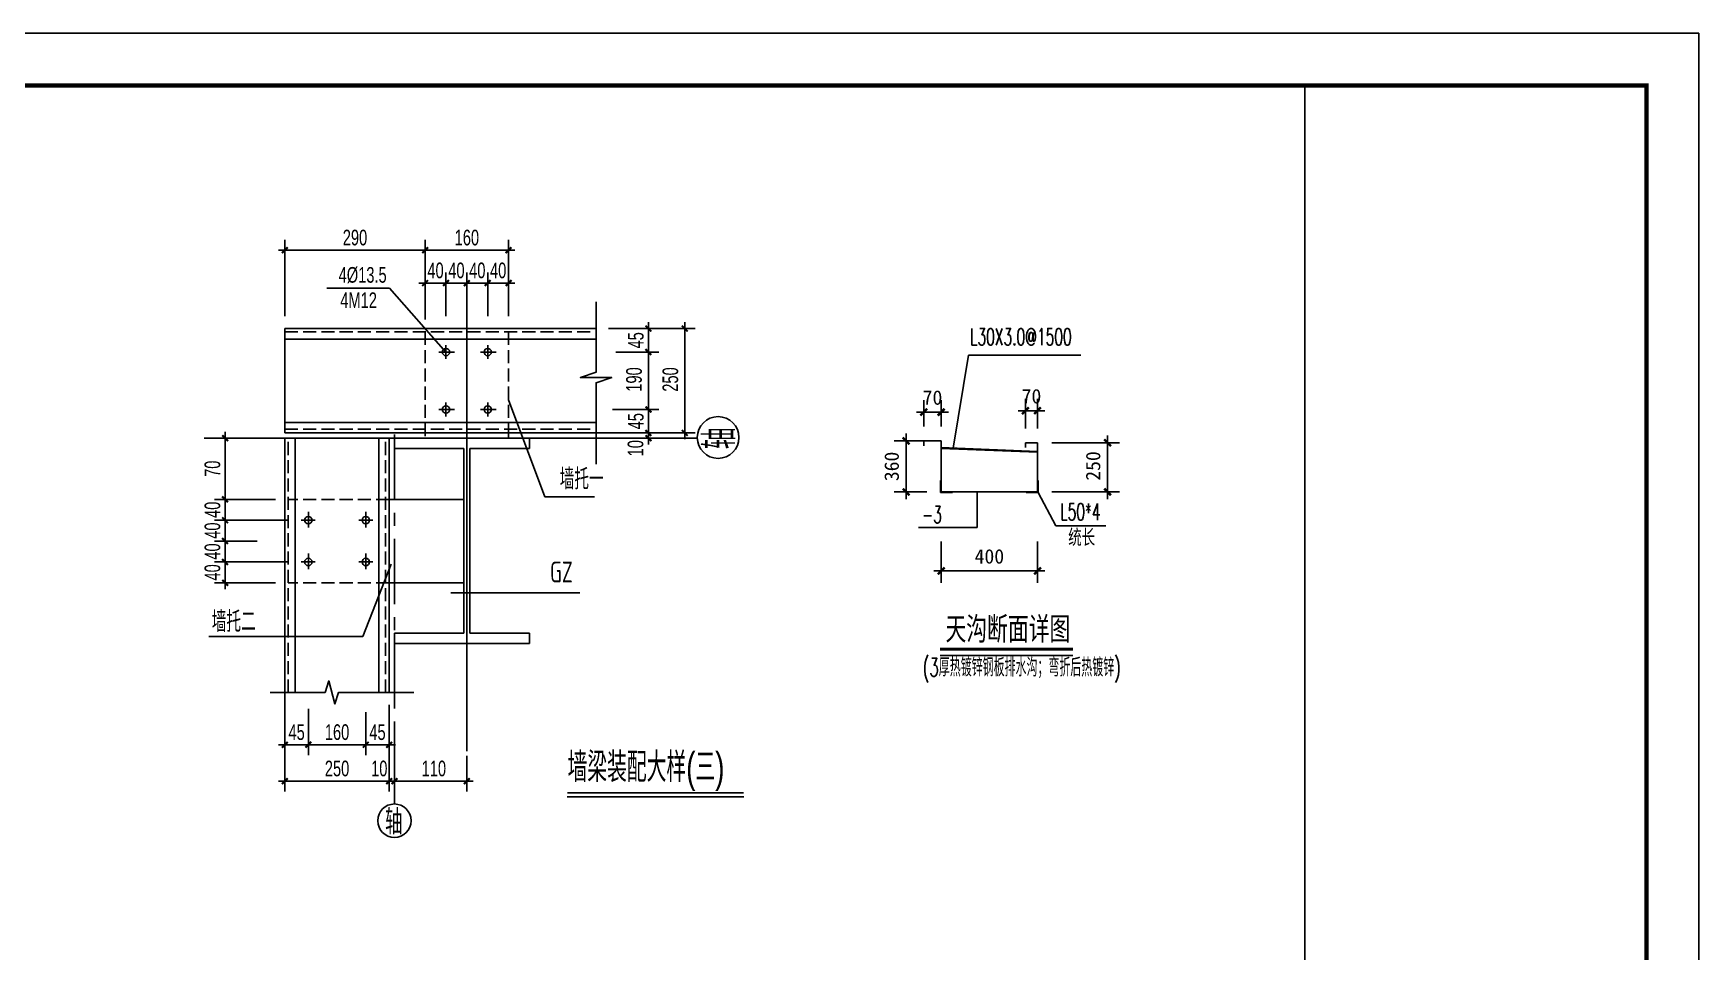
# Model space of a CAD drawing. Extents: x -544850 to 241437, y -10347 to 32059.
# Drawn here: x 209523 to 241437, y 14054 to 31653 of the extents above; entities that cross this region are included whole.
import ezdxf
from ezdxf.enums import TextEntityAlignment as Align

# ---------------------------------------------------------------- set-up
doc = ezdxf.new("R2010")
doc.units = 0
doc.header["$LTSCALE"] = 1000
doc.linetypes.add('CENTER', pattern=[2, 1.25, -0.25, 0.25, -0.25])
doc.linetypes.add('DASH', pattern=[0.35, 0.25, -0.1])
doc.layers.get('0').update_dxf_attribs({"linetype": 'CONTINUOUS'})
doc.layers.get('Defpoints').update_dxf_attribs({"linetype": 'CONTINUOUS'})
for name, color, linetype in [('ADIM', 3, 'CONTINUOUS'), ('AXIS', 253, 'CENTER'), ('DIM', 3, 'CONTINUOUS'), ('PUB_TEXT', 7, 'CONTINUOUS'), ('TEXT', 7, 'CONTINUOUS'), ('THICK', 6, 'CONTINUOUS'), ('THIN', 7, 'CONTINUOUS'), ('图框(锁住)', 7, 'CONTINUOUS'), ('梁__虚线', 4, 'DASH'), ('锚栓', 60, 'CONTINUOUS')]:
    doc.layers.add(name, color=color, linetype=linetype)
doc.styles.add('_HZTXT', font='txt.shx', dxfattribs={"width": 0.8, "bigfont": 'HZTXT.shx'})
doc.styles.add('_TXT', font='SIMPLEX.shx', dxfattribs={"width": 0.6})
doc.styles.add('STYLE1', font='txt.shx', dxfattribs={"width": 0.8, "bigfont": 'hztxt.shx'})
doc.styles.add('TSSD_NORM', font='tssdeng.shx', dxfattribs={"bigfont": 'hztxt.shx'})
doc.styles.add('TSSD_Rein', font='天和字符.shx', dxfattribs={"width": 0.7, "bigfont": '天和汉字.shx'})
doc.dimstyles.new('AXIS200', dxfattribs={"dimscale": 2, "dimtxt": 300, "dimasz": 1, "dimexe": 250, "dimexo": 300, "dimgap": 150, "dimtad": 1, "dimdec": 0, "dimzin": 0, "dimdsep": 46, "dimtxsty": 'Standard', "dimblk": '_DIMX', "dimcen": 0.09, "dimclrt": 7, "dimadec": 1, "dimazin": 0, "dimtfac": 1, "dimtdec": 0, "dimtix": 1, "dimtmove": 2, "dimatfit": 3, "dimldrblk": '_DIMX', "dimfxl": 0, "dimtolj": 1, "dimtzin": 0, "dimarcsym": 0})

# ---------------------------------------------------------------- blocks, each defined once
blk = doc.blocks.new('_DIMX')
blk.add_line((-150, 0), (150, 0))
at = {"const_width": 50}
blk.add_lwpolyline([(-70, -70), (70, 70)], dxfattribs=at)
blk = doc.blocks.new('FDTERTER')
at = {"layer": '图框(锁住)', "color": 3, "linetype": 'Continuous'}
for p, q in [((59385, 41988), (-15, 41988)), ((59385, -12), (59385, 41988))]:
    blk.add_line(p, q, dxfattribs=at)
at = {"layer": '图框(锁住)', "linetype": 'Continuous'}
blk.add_line((51836, 40988), (51836, 988), dxfattribs=at)
at = {"layer": '图框(锁住)', "linetype": 'Continuous', "const_width": 80}
blk.add_lwpolyline([(58385, 39888), (58385, 40988), (2485, 40988), (2485, 988), (58385, 988)], close=True, dxfattribs=at)
at = {"layer": '图框(锁住)', "linetype": 'Continuous', "const_width": 35}
blk.add_lwpolyline([(51836, 988), (51836, 40988)], dxfattribs=at)
blk = doc.blocks.new('*D380')
at = {"layer": 'AXIS', "color": 0, "linetype": 'ByBlock', "lineweight": -2, "transparency": 16777216}
for p, q in [((483451, 606315), (483451, 606862)), ((483811, 606315), (483811, 606862)), ((483450, 606612), (483449, 606612)), ((483451, 606612), (483811, 606612)), ((483812, 606612), (483813, 606612))]:
    blk.add_line(p, q, dxfattribs=at)
at = {"layer": 'Defpoints', "color": 0, "linetype": 'ByBlock', "transparency": 16777216}
for p in [(483811, 606612), (483451, 606015), (483811, 606015)]:
    blk.add_point(p, dxfattribs=at)
at = {"layer": 'AXIS', "color": 0, "linetype": 'ByBlock', "lineweight": -2, "transparency": 16777216}
blk.add_blockref('_DIMX', (483451, 606612), dxfattribs=at)
at = {"layer": 'AXIS', "color": 0, "linetype": 'ByBlock', "lineweight": -2, "transparency": 16777216, "rotation": 180}
blk.add_blockref('_DIMX', (483811, 606612), dxfattribs=at)
at = {"layer": 'AXIS', "color": 7, "linetype": 'ByBlock', "transparency": 16777216, "insert": (483631, 606912), "char_height": 300, "attachment_point": 5}
blk.add_mtext('\\A1;70', dxfattribs=at)
blk = doc.blocks.new('*D381')
at = {"layer": 'AXIS', "color": 0, "linetype": 'ByBlock', "lineweight": -2, "transparency": 16777216}
for p, q in [((485561, 606275), (485561, 606890)), ((485811, 606275), (485811, 606890)), ((485560, 606640), (485559, 606640)), ((485561, 606640), (485811, 606640)), ((485812, 606640), (485813, 606640))]:
    blk.add_line(p, q, dxfattribs=at)
at = {"layer": 'Defpoints', "color": 0, "linetype": 'ByBlock', "transparency": 16777216}
for p in [(485811, 606640), (485561, 605975), (485811, 605975)]:
    blk.add_point(p, dxfattribs=at)
at = {"layer": 'AXIS', "color": 0, "linetype": 'ByBlock', "lineweight": -2, "transparency": 16777216}
blk.add_blockref('_DIMX', (485561, 606640), dxfattribs=at)
at = {"layer": 'AXIS', "color": 0, "linetype": 'ByBlock', "lineweight": -2, "transparency": 16777216, "rotation": 180}
blk.add_blockref('_DIMX', (485811, 606640), dxfattribs=at)
at = {"layer": 'AXIS', "color": 7, "linetype": 'ByBlock', "transparency": 16777216, "insert": (485686, 606940), "char_height": 300, "attachment_point": 5}
blk.add_mtext('\\A1;70', dxfattribs=at)
blk = doc.blocks.new('tg')
for p, q in [((483811.3, 606014.8), (483451.3, 606014.8)), ((483451.3, 606014.8), (483451.3, 605914.8)), ((483811.3, 604954.8), (483811.3, 606014.8)), ((483811.3, 605875.7), (485811.3, 605796.6)), ((483811.3, 605860.1), (485811.3, 605781)), ((485561.3, 605974.8), (485561.3, 605874.8)), ((485811.3, 605974.8), (485561.3, 605974.8)), ((485811.3, 604954.8), (485811.3, 605974.8)), ((483798.8, 605192.3), (483811.3, 605192.3)), ((483811.3, 604954.8), (483811.3, 605192.3)), ((485823.8, 605192.3), (485811.3, 605192.3)), ((485811.3, 604954.8), (485811.3, 605192.3)), ((483811.3, 604954.8), (484048.8, 604954.8)), ((483811.3, 604954.8), (485811.3, 604954.8)), ((484048.8, 604942.3), (484048.8, 604954.8)), ((485573.8, 604942.3), (485573.8, 604954.8)), ((485811.3, 604954.8), (485573.8, 604954.8))]:
    blk.add_line(p, q)
at = {"layer": 'AXIS', "linetype": 'ByBlock'}
for p, q in [((486111.3, 605975.6), (487516.1, 605975.6)), ((487266.1, 604955.8), (487266.1, 605974.6)), ((486111.3, 604954.8), (487516.1, 604954.8)), ((483811.3, 603923.8), (483811.3, 603065.2)), ((485811.3, 603923.8), (485811.3, 603065.2)), ((483812.3, 603315.2), (485810.3, 603315.2))]:
    blk.add_line(p, q, dxfattribs=at)
at = {"layer": 'PUB_TEXT'}
for p, q in [((485821.3, 604944.8), (486190.3, 604251)), ((486190.3, 604251), (487228, 604251))]:
    blk.add_line(p, q, dxfattribs=at)
at = {"layer": 'PUB_TEXT', "const_width": 63}
blk.add_lwpolyline([(483788.2, 601691.3), (486545.3, 601691.3)], dxfattribs=at)
at = {"layer": 'PUB_TEXT'}
blk.add_lwpolyline([(483788.2, 601556.3), (486545.3, 601556.3)], dxfattribs=at)
at = {"layer": 'TEXT'}
for p, q in [((484060.4, 605862.5), (484380.7, 607797.1)), ((484380.7, 607797.1), (486711.1, 607797.1)), ((483798.8, 605192.3), (483798.8, 604942.3)), ((485823.8, 605192.3), (485823.8, 604942.3)), ((484048.8, 604942.3), (483798.8, 604942.3)), ((484561.3, 604954.8), (484561.3, 604218.4)), ((485573.8, 604942.3), (485823.8, 604942.3)), ((484561.3, 604218.4), (483338.1, 604218.4))]:
    blk.add_line(p, q, dxfattribs=at)
at = {"layer": 'AXIS', "linetype": 'ByBlock'}
for p, rotation in [((487266.1, 605975.6), 90), ((487266.1, 604954.8), 270), ((483811.3, 603315.2), 180)]:
    blk.add_blockref('_DIMX', p, dxfattribs=dict(at, rotation=rotation))
blk.add_blockref('_DIMX', (485811.3, 603315.2), dxfattribs=at)
at = {"layer": 'AXIS', "color": 7, "linetype": 'ByBlock', "insert": (486966.1, 605493.5), "char_height": 300, "attachment_point": 5, "rotation": 90}
blk.add_mtext('\\A1;250', dxfattribs=at)
at = {"layer": 'AXIS', "color": 7, "linetype": 'ByBlock', "insert": (484811.3, 603615.2), "char_height": 300, "attachment_point": 5}
blk.add_mtext('\\A1;400', dxfattribs=at)
at = {"layer": 'PUB_TEXT', "style": '_TXT', "width": 0.6}
blk.add_text('L30X3.0@1500', height=350, dxfattribs=at).set_placement((484413.2, 607894.8), align=Align.BOTTOM_LEFT)
at = {"layer": 'PUB_TEXT'}
for s, height, style, width, p in [('L50*4', 350, '_TXT', 0.6, (486283.9, 604366.2)), ('-3', 350, '_TXT', 0.6, (483411.6, 604307.6)), ('统长', 350, '_HZTXT', 0.8, (486448, 603830.5)), ('天沟断面详图', 540, '_HZTXT', 0.8, (483899.8, 601826.3))]:
    blk.add_text(s, height=height, dxfattribs=dict(at, style=style, width=width)).set_placement(p)
at = {"layer": 'AXIS', "linetype": 'ByBlock'}
for base, p1, p2, picture, middle in [((485811.3, 606640.3), (485561.3, 605974.8), (485811.3, 605974.8), '*D381', (485686.3, 606940.3)), ((483811.3, 606612), (483451.3, 606014.8), (483811.3, 606014.8), '*D380', (483631.3, 606912))]:
    dim = blk.add_linear_dim(base=base, p1=p1, p2=p2, text='70', dimstyle='AXIS200', override={"dimscale": 1, "dimlfac": 0.02, "dimpost": '0'}, dxfattribs=at)
    dim.commit()
    dim.dimension.update_dxf_attribs({"geometry": picture, "text_midpoint": middle})
blk.add_linear_dim(base=(483083.9, 606014.8), p1=(483811.3, 604954.8), p2=(483811.3, 606014.8), angle=90, text='360', dimstyle='AXIS200', override={"dimscale": 1, "dimlfac": 0.02, "dimpost": '<>0'}, dxfattribs=at).render()

msp = doc.modelspace()

# ---------------------------------------------------------------- linework, layer by layer
for centre, radius in [((222646, 23907.1, -240), 400), ((216443.5, 16564.1, -240), 320)]:
    msp.add_circle(centre, radius)
at = {"layer": 'ADIM'}
for p, q in [((216351.3, 26766.5, -240), (215148.5, 26766.5, -240)), ((217430.9, 25544.5, -240), (216351.3, 26766.5, -240)), ((218630.9, 24629.7, -240), (219323, 22772.4, -240)), ((212794.8, 23894.5, -240), (222246.2, 23894.5, -240)), ((219323, 22772.4, -240), (220277.3, 22772.4, -240)), ((216383.3, 21483, -240), (215834.8, 20096.5, -240)), ((219993.4, 20933.3, -240), (217523.9, 20933.3, -240)), ((215834.8, 20096.5, -240), (212883.4, 20096.5, -240))]:
    msp.add_line(p, q, dxfattribs=at)
at = {"layer": 'AXIS', "linetype": 'ByBlock'}
for p, q in [((217030.9, 26536, -240), (217030.9, 27696.9, -240)), ((217030.9, 27286.5, -240), (217030.9, 27696.9, -240)), ((217030.9, 26171.5, -240), (217030.9, 27067.1, -240)), ((220547.9, 25994.5, -240), (221510.3, 25994.5, -240)), ((220969.9, 25994.5, -240), (222206.8, 25994.5, -240)), ((221310.3, 25995.3, -240), (221310.3, 25996.1, -240)), ((221310.3, 25544.5, -240), (221310.3, 25994.5, -240)), ((222006.8, 23995.3, -240), (222006.8, 25993.7, -240)), ((220688, 25544.5, -240), (221510.3, 25544.5, -240)), ((220688, 25544.5, -240), (221510.3, 25544.5, -240)), ((221310.3, 25543.7, -240), (221310.3, 25542.9, -240)), ((221310.3, 24445.3, -240), (221310.3, 25543.7, -240)), ((221310.3, 23994.5, -240), (221310.3, 24444.5, -240)), ((213930.1, 23894.5, -240), (212997.1, 23894.5, -240)), ((213197.1, 22722.9, -240), (213197.1, 23893.7, -240)), ((214166.5, 22722.1, -240), (212997.1, 22722.1, -240)), ((214166.5, 22722.1, -240), (212997.1, 22722.1, -240)), ((214418.6, 22322.1, -240), (212997.1, 22322.1, -240)), ((214418.6, 22322.1, -240), (212997.1, 22322.1, -240)), ((213814.1, 21922.1, -240), (212997.1, 21922.1, -240)), ((213814.1, 21922.1, -240), (212997.1, 21922.1, -240)), ((214418.6, 21522.1, -240), (212997.1, 21522.1, -240)), ((214418.6, 21522.1, -240), (212997.1, 21522.1, -240)), ((214166.5, 21122.1, -240), (212997.1, 21122.1, -240)), ((216343.5, 18781.7, -240), (216343.5, 17819.3, -240)), ((216343.5, 18359.7, -240), (216343.5, 17122.8, -240)), ((216343.5, 18337.7, -240), (216343.5, 17122.8, -240)), ((216342.7, 17322.8, -240), (216341.9, 17322.8, -240)), ((216343.5, 17322.8, -240), (216443.5, 17322.8, -240))]:
    msp.add_line(p, q, dxfattribs=at)
at = {"layer": 'AXIS'}
for p, q in [((217030.1, 26867.1, -240), (217029.3, 26867.1, -240)), ((220621.7, 24444.5, -240), (221510.3, 24444.5, -240)), ((220621.7, 24444.5, -240), (221510.3, 24444.5, -240)), ((221310.3, 24445.3, -240), (221310.3, 24446.1, -240)), ((216443.5, 23964.9, -240), (216443.5, 16884.1, -240)), ((220157.3, 23994.5, -240), (221510.3, 23994.5, -240)), ((220822.9, 23994.5, -240), (221510.3, 23994.5, -240)), ((220969.9, 23994.5, -240), (222206.8, 23994.5, -240)), ((221310.3, 23995.3, -240), (221310.3, 23996.1, -240)), ((221310.3, 23894.5, -240), (221310.3, 23994.5, -240)), ((221310.3, 23993.7, -240), (221310.3, 23992.9, -240)), ((220432.3, 23894.5, -240), (221510.3, 23894.5, -240)), ((221310.3, 23893.7, -240), (221310.3, 23892.9, -240)), ((213197.1, 22722.9, -240), (213197.1, 22723.7, -240)), ((213197.1, 22322.1, -240), (213197.1, 22722.1, -240)), ((213197.1, 22322.9, -240), (213197.1, 22323.7, -240)), ((213197.1, 21922.1, -240), (213197.1, 22322.1, -240)), ((213197.1, 22321.3, -240), (213197.1, 22320.5, -240)), ((213197.1, 21922.9, -240), (213197.1, 21923.7, -240)), ((213197.1, 21522.1, -240), (213197.1, 21922.1, -240)), ((213197.1, 21921.3, -240), (213197.1, 21920.5, -240)), ((213197.1, 21522.9, -240), (213197.1, 21523.7, -240)), ((213197.1, 21122.1, -240), (213197.1, 21522.1, -240)), ((213197.1, 21521.3, -240), (213197.1, 21520.5, -240)), ((213197.1, 21121.3, -240), (213197.1, 21120.5, -240)), ((216443.5, 18337.7, -240), (216443.5, 17122.8, -240)), ((216443.5, 18337.7, -240), (216443.5, 17122.8, -240)), ((216344.3, 18019.3, -240), (216345.1, 18019.3, -240)), ((216444.3, 17322.8, -240), (216445.1, 17322.8, -240))]:
    msp.add_line(p, q, dxfattribs=at)
at = {"layer": 'DIM'}
msp.add_line((217830.9, 17895.8, -240), (217830.9, 26504.1, -240), dxfattribs=at)
at = {"layer": 'TEXT'}
for p, q in [((214463.5, 27496.9, -240), (214223.5, 27496.9, -240)), ((214343.5, 26234.5, -240), (214343.5, 27696.9, -240)), ((214344.3, 27496.9, -240), (217030.1, 27496.9, -240)), ((217031.7, 27496.9, -240), (218630.1, 27496.9, -240)), ((218630.9, 26234.5, -240), (218630.9, 27696.9, -240)), ((217030.9, 26867.1, -240), (217430.9, 26867.1, -240)), ((217430.1, 26867.1, -240), (217429.3, 26867.1, -240)), ((217430.9, 26234.5, -240), (217430.9, 27067.1, -240)), ((217430.9, 26234.5, -240), (217430.9, 27067.1, -240)), ((217430.9, 26867.1, -240), (217830.9, 26867.1, -240)), ((217431.7, 26867.1, -240), (217432.5, 26867.1, -240)), ((217830.1, 26867.1, -240), (217829.3, 26867.1, -240)), ((217830.9, 26601.8, -240), (217830.9, 27067.1, -240)), ((217830.9, 26234.5, -240), (217830.9, 27067.1, -240)), ((217830.9, 26867.1, -240), (218230.9, 26867.1, -240)), ((217831.7, 26867.1, -240), (217832.5, 26867.1, -240)), ((218230.1, 26867.1, -240), (218229.3, 26867.1, -240)), ((218230.9, 26234.5, -240), (218230.9, 27067.1, -240)), ((218230.9, 26234.5, -240), (218230.9, 27067.1, -240)), ((218230.9, 26867.1, -240), (218630.9, 26867.1, -240)), ((218231.7, 26867.1, -240), (218232.5, 26867.1, -240)), ((218630.9, 26686, -240), (218630.9, 27067.1, -240)), ((218631.7, 26867.1, -240), (218632.5, 26867.1, -240)), ((214343.5, 19172.3, -240), (214343.5, 17819.3, -240)), ((214793.5, 18707.9, -240), (214793.5, 17819.3, -240)), ((214793.5, 18707.9, -240), (214793.5, 17819.3, -240)), ((215893.5, 18641.6, -240), (215893.5, 17819.3, -240)), ((215893.5, 18641.6, -240), (215893.5, 17819.3, -240)), ((214343.5, 18359.7, -240), (214343.5, 17122.8, -240)), ((214342.7, 18019.3, -240), (214341.9, 18019.3, -240)), ((214343.5, 18019.3, -240), (214793.5, 18019.3, -240)), ((214794.3, 18019.3, -240), (214795.1, 18019.3, -240)), ((214794.3, 18019.3, -240), (215892.7, 18019.3, -240)), ((215892.7, 18019.3, -240), (215891.9, 18019.3, -240)), ((215893.5, 18019.3, -240), (216343.5, 18019.3, -240)), ((217830.9, 17805.8, -240), (217830.9, 17122.8, -240)), ((214344.3, 17322.8, -240), (216342.7, 17322.8, -240)), ((216444.3, 17322.8, -240), (217830.1, 17322.8, -240))]:
    msp.add_line(p, q, dxfattribs=at)
at = {"layer": 'TEXT', "const_width": 40}
msp.add_lwpolyline([(214399.5, 27552.9), (214287.5, 27440.9)], dxfattribs=at)
at = {"layer": 'THICK', "linetype": 'Continuous', "const_width": 33.8}
msp.add_lwpolyline([(219756.1, 17099.2), (223138.4, 17099.2)], dxfattribs=at)
at = {"layer": 'THIN'}
for p, q in [((214343.5, 25994.5, -240), (214343.5, 23994.5, -240)), ((214343.5, 25994.5, -240), (220307.9, 25994.5, -240)), ((214343.5, 25794.5, -240), (220307.9, 25794.5, -240)), ((217293.7, 25544.5, -240), (217592.5, 25544.5, -240)), ((217430.9, 25679.4, -240), (217430.9, 25412, -240)), ((218093.7, 25544.5, -240), (218392.5, 25544.5, -240)), ((218230.9, 25679.4, -240), (218230.9, 25412, -240)), ((217430.9, 24579.4, -240), (217430.9, 24312, -240)), ((218230.9, 24579.4, -240), (218230.9, 24312, -240)), ((217293.7, 24444.5, -240), (217592.5, 24444.5, -240)), ((218093.7, 24444.5, -240), (218392.5, 24444.5, -240)), ((214343.5, 24194.5, -240), (220307.9, 24194.5, -240)), ((214343.5, 23994.5, -240), (220307.9, 23994.5, -240)), ((214343.5, 23894.5, -240), (216343.5, 23894.5, -240)), ((214343.5, 19021.7, -240), (214343.5, 23894.5, -240)), ((214543.5, 19021.7, -240), (214543.5, 23894.5, -240)), ((216143.5, 19021.7, -240), (216143.5, 23894.5, -240)), ((216343.5, 19021.7, -240), (216343.5, 23894.5, -240)), ((216443.5, 23894.5, -240), (216443.5, 23694.5, -240)), ((216443.5, 23894.5, -240), (219032.2, 23894.5, -240)), ((216443.5, 23694.5, -240), (217770.9, 23694.5, -240)), ((217770.9, 23694.5, -240), (217770.9, 20157.8, -240)), ((217890.9, 23694.5, -240), (219032.2, 23694.5, -240)), ((217890.9, 23694.5, -240), (217890.9, 20157.8, -240)), ((219032.2, 23894.5, -240), (219032.2, 23694.5, -240)), ((216343.5, 22722.1, -240), (217770.9, 22722.1, -240)), ((214793.5, 22185, -240), (214793.5, 22483.7, -240)), ((215893.5, 22185, -240), (215893.5, 22483.7, -240)), ((214658.6, 22322.1, -240), (214926, 22322.1, -240)), ((215758.6, 22322.1, -240), (216026, 22322.1, -240)), ((214658.6, 21522.1, -240), (214926, 21522.1, -240)), ((214793.5, 21385, -240), (214793.5, 21683.7, -240)), ((215758.6, 21522.1, -240), (216026, 21522.1, -240)), ((215893.5, 21385, -240), (215893.5, 21683.7, -240)), ((216270.6, 21122.1, -240), (217770.9, 21122.1, -240)), ((216443.5, 20157.8, -240), (217770.9, 20157.8, -240)), ((216443.5, 20157.8, -240), (216443.5, 19957.8, -240)), ((217890.9, 20157.8, -240), (219032.2, 20157.8, -240)), ((219032.2, 20157.8, -240), (219032.2, 19957.8, -240)), ((216443.5, 19957.8, -240), (219032.2, 19957.8, -240))]:
    msp.add_line(p, q, dxfattribs=at)
for points in [[(220307.9, 23393.9), (220307.9, 24957), (220607.9, 25057), (220007.9, 25057), (220307.9, 25157), (220307.9, 26509.2)], [(214063.5, 19021.7), (215113.5, 19021.7), (215183.5, 19241.7), (215303.5, 18801.7), (215373.5, 19021.7), (216814.1, 19021.7)]]:
    msp.add_lwpolyline(points, dxfattribs=at)
at = {"layer": 'THIN', "linetype": 'Continuous'}
msp.add_lwpolyline([(219756.1, 17024.2), (223138.4, 17024.2)], dxfattribs=at)
at = {"layer": 'THIN'}
for centre in [(217430.9, 25544.5, -240), (218230.9, 25544.5, -240), (217430.9, 24444.5, -240), (218230.9, 24444.5, -240), (214793.5, 22322.1, -240), (215893.5, 22322.1, -240), (214793.5, 21522.1, -240), (215893.5, 21522.1, -240)]:
    msp.add_circle(centre, 70.3, dxfattribs=at)
at = {"layer": '梁__虚线'}
for p, q in [((214343.5, 25931.5, -240), (220307.9, 25931.5, -240)), ((217030.9, 25931.5, -240), (217030.9, 23894.5, -240)), ((218630.9, 25931.5, -240), (218630.9, 24067.4, -240)), ((214343.5, 24067.4, -240), (220307.9, 24067.4, -240)), ((214406.5, 19021.7, -240), (214406.5, 23894.5, -240)), ((216270.6, 19021.7, -240), (216270.6, 23894.5, -240)), ((216343.5, 22722.1, -240), (214406.5, 22722.1, -240)), ((216343.5, 21122.1, -240), (214406.5, 21122.1, -240))]:
    msp.add_line(p, q, dxfattribs=at)
at = {"layer": '锚栓'}
for p, q in [((218630.9, 24067.4, -240), (218630.9, 23994.5, -240)), ((218630.9, 23994.5, -240), (218630.9, 23894.5, -240))]:
    msp.add_line(p, q, dxfattribs=at)

# ---------------------------------------------------------------- block references
at = {"linetype": 'Continuous'}
msp.add_blockref('FDTERTER', (182052.2, -10334.8), dxfattribs=at)
at = {"xscale": 0.9230769230052829, "yscale": 0.9230769231216982, "zscale": 0.9230769230769056}
msp.add_blockref('tg', (-219674.1, -535555.8), dxfattribs=at)
at = {"layer": 'AXIS', "linetype": 'ByBlock', "xscale": 0.8000000001047738, "yscale": 0.8000000001047738, "zscale": 0.8000000000000227}
for p, rotation in [((221310.3, 25994.5, -240), 270), ((221310.3, 25544.5, -240), 90), ((221310.3, 25544.5, -240), 90), ((221310.3, 24444.5, -240), 270), ((221310.3, 24444.5, -240), 270), ((221310.3, 23894.5, -240), 90)]:
    msp.add_blockref('_DIMX', p, dxfattribs=dict(at, rotation=rotation))
at = {"layer": 'AXIS', "yscale": 0.8000000001047738, "zscale": 0.8000000000000227}
for p, xscale, rotation in [((222006.8, 25994.5, -240), 0.8000000001047738, 90), ((213197.1, 23894.5, -240), 0.8000000001047738, 90), ((221310.3, 23994.5, -240), 0.8000000001047738, 90), ((221310.3, 23994.5, -240), 0.8000000001047738, 270), ((222006.8, 23994.5, -240), 0.8000000001047738, 270), ((213197.1, 22722.1, -240), 0.8000000001047738, 270), ((213197.1, 22722.1, -240), 0.8000000001047738, 270), ((213197.1, 22322.1, -240), 0.8000000001047738, 90), ((213197.1, 22322.1, -240), 0.8000000001047738, 270), ((213197.1, 21922.1, -240), 0.8000000001047738, 270), ((213197.1, 21922.1, -240), 0.8000000001047738, 90), ((213197.1, 21522.1, -240), 0.8000000001047738, 90), ((213197.1, 21522.1, -240), 0.8000000001047738, 270), ((213197.1, 21122.1, -240), 0.8000000001047738, 90), ((216343.5, 18019.3, -240), 0.7999999998137355, 180)]:
    msp.add_blockref('_DIMX', p, dxfattribs=dict(at, xscale=xscale, rotation=rotation))
at = {"layer": 'AXIS', "linetype": 'ByBlock', "xscale": 0.7999999998137355, "yscale": 0.8000000001047738, "zscale": 0.8000000000000227}
msp.add_blockref('_DIMX', (216343.5, 17322.8, -240), dxfattribs=at)
msp.add_blockref('_DIMX', (216343.5, 17322.8, -240), dxfattribs=at)
at = {"layer": 'TEXT', "xscale": 0.7999999998137355, "yscale": 0.8000000001047738, "zscale": 0.8000000000000227, "rotation": 180}
for p in [(217030.9, 27496.9, -240), (217430.9, 26867.1, -240), (217830.9, 26867.1, -240), (218230.9, 26867.1, -240), (218630.9, 26867.1, -240), (214793.5, 18019.3, -240), (214793.5, 18019.3, -240), (214343.5, 17322.8, -240), (216443.5, 17322.8, -240), (216443.5, 17322.8, -240)]:
    msp.add_blockref('_DIMX', p, dxfattribs=at)
at = {"layer": 'TEXT', "xscale": 0.7999999998137355, "yscale": 0.8000000001047738, "zscale": 0.8000000000000227}
for p in [(217030.9, 27496.9, -240), (218630.9, 27496.9, -240), (217030.9, 26867.1, -240), (217430.9, 26867.1, -240), (217830.9, 26867.1, -240), (218230.9, 26867.1, -240), (214343.5, 18019.3, -240), (215893.5, 18019.3, -240), (215893.5, 18019.3, -240), (217830.9, 17322.8, -240)]:
    msp.add_blockref('_DIMX', p, dxfattribs=at)

# ---------------------------------------------------------------- texts
at = {"style": 'STYLE1', "width": 0.6}
msp.add_text('(3厚热镀锌钢板排水沟；弯折后热镀锌)', height=350.202, dxfattribs=at).set_placement((226568.2, 19327.2))
at = {"lineweight": -3, "style": 'TSSD_Rein', "width": 0.7}
msp.add_text('墙梁装配大样(三)', height=569.66, dxfattribs=at).set_placement((219761, 17304.4, -240))
at = {"layer": 'TEXT', "width": 0.7}
for s, height, style, p in [('4%%C13.5', 300, 'TSSD_Rein', (215373.4, 26873.8, -240)), ('4M12', 300, 'TSSD_Rein', (215405, 26388.1, -240)), ('墙托一', 400, 'TSSD_NORM', (219611, 22911.9, -240)), ('GZ', 400, 'TSSD_NORM', (219424.3, 21129.7, -240)), ('墙托二', 400, 'TSSD_NORM', (212943.6, 20179.1, -240))]:
    msp.add_text(s, height=height, dxfattribs=dict(at, style=style)).set_placement(p)
at = {"layer": 'TEXT', "char_height": 300, "attachment_point": 5, "style": 'TSSD_Rein'}
for s, insert in [('\\A1;290', (215687.2, 27736.9, -240)), ('\\A1;160', (217830.9, 27736.9, -240)), ('\\A1;40', (217230.9, 27107.1, -240)), ('\\A1;40', (217630.9, 27107.1, -240)), ('\\A1;40', (218030.9, 27107.1, -240)), ('\\A1;40', (218430.9, 27107.1, -240)), ('\\A1;45', (214568.5, 18259.3, -240)), ('\\A1;160', (215343.5, 18259.3, -240)), ('\\A1;45', (216118.5, 18259.3, -240)), ('\\A1;250', (215343.5, 17562.8, -240)), ('\\A1;10', (216152.7, 17562.8, -240)), ('\\A1;110', (217198.6, 17562.8, -240))]:
    msp.add_mtext(s, dxfattribs=dict(at, insert=insert))
at = {"layer": 'TEXT', "char_height": 300, "attachment_point": 5, "rotation": 90, "style": 'TSSD_Rein'}
for s, insert in [('\\A1;45', (221070.3, 25769.5, -240)), ('\\A1;190', (221035.3, 25018.8, -240)), ('\\A1;250', (221731.8, 25018.8, -240)), ('\\A1;45', (221070.3, 24219.5, -240)), ('\\A1;10', (221064.8, 23701.8, -240)), ('\\A1;70', (212957.1, 23308.3, -240)), ('\\A1;40', (212957.1, 22522.1, -240)), ('\\A1;40', (212957.1, 22122.1, -240)), ('\\A1;40', (212957.1, 21722.1, -240)), ('\\A1;40', (212957.1, 21322.1, -240))]:
    msp.add_mtext(s, dxfattribs=dict(at, insert=insert))
at = {"layer": 'TEXT', "style": 'TSSD_NORM', "width": 0.7}
msp.add_attdef('轴', text='', height=600, rotation=90, dxfattribs=at).set_placement((222644.6, 23891.6, -240), align=Align.MIDDLE)
msp.add_attdef('轴', text='', height=480, dxfattribs=at).set_placement((216431.1, 16565.2, -240), align=Align.MIDDLE)

doc.saveas('drawing.dxf')
